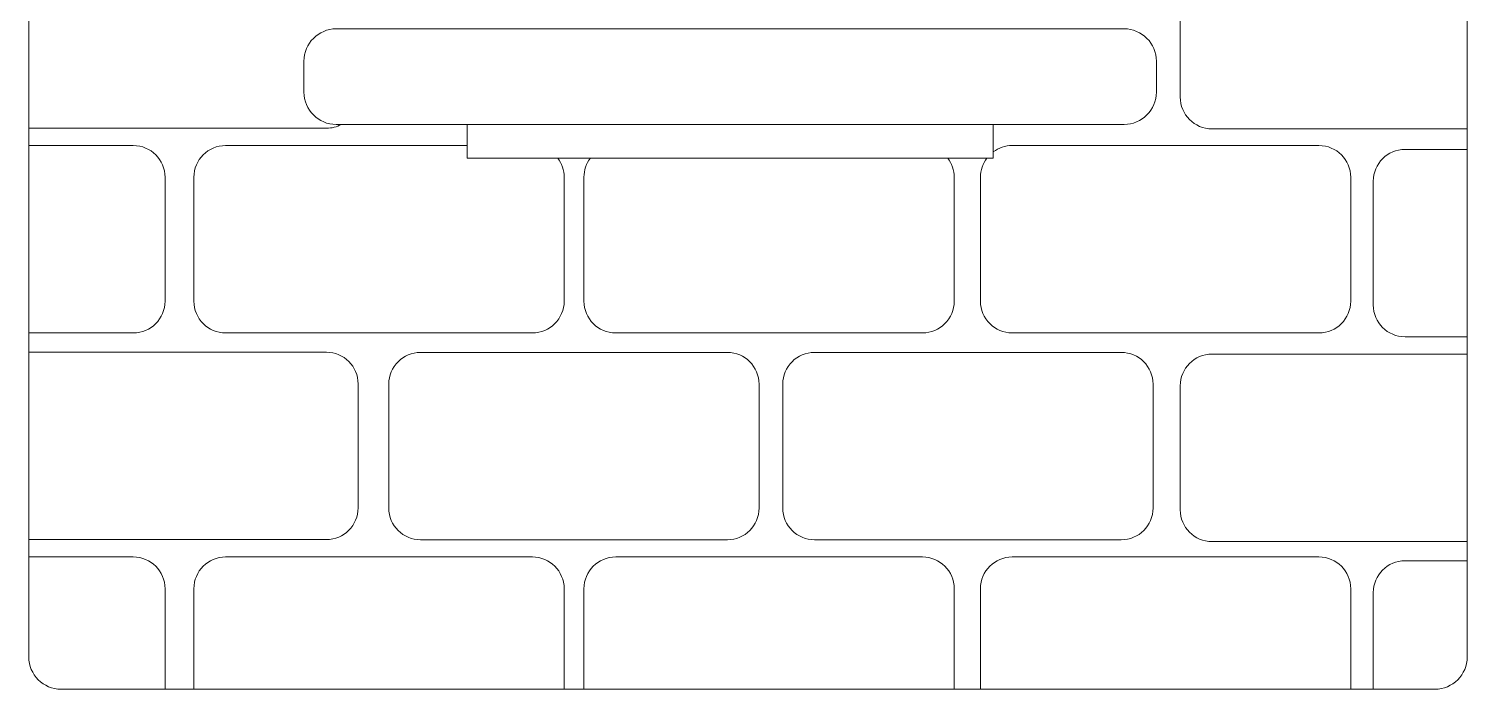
# Model space of a CAD drawing. Header units: millimetres. Extents: x -1420 to -489, y -454 to 898.
# Drawn here: x -1416.5 to -1194.5, y 275.9 to 377.8 of the extents above; entities that cross this region are included whole.
import ezdxf

# ---------------------------------------------------------------- set-up
doc = ezdxf.new("R2010")
doc.units = ezdxf.units.MM
doc.header["$MEASUREMENT"] = 0
doc.layers.add('Layer 1', color=7, linetype='Continuous')

msp = doc.modelspace()

# ---------------------------------------------------------------- linework, layer by layer
at = {"layer": 'Layer 1', "color": 1, "lineweight": 20}
msp.add_open_spline([(-1199.511, 575.8593), (-1199.511, 575.8593), (-1411.5243, 575.8593), (-1411.5243, 575.8593), (-1411.5243, 575.8593), (-1414.2781, 575.8593), (-1416.5243, 573.6131), (-1416.5243, 570.8593), (-1416.5243, 570.8593), (-1416.5243, 570.8593), (-1416.5243, 280.8593), (-1416.5243, 280.8593), (-1416.5243, 280.8593), (-1416.5243, 278.1054), (-1414.2782, 275.8593), (-1411.5243, 275.8593), (-1411.5243, 275.8593), (-1411.5243, 275.8593), (-1199.511, 275.8593), (-1199.511, 275.8593), (-1199.511, 275.8593), (-1196.7571, 275.8593), (-1194.511, 278.1054), (-1194.511, 280.8593), (-1194.511, 280.8593), (-1194.511, 280.8593), (-1194.511, 570.8593), (-1194.511, 570.8593), (-1194.511, 570.8593), (-1194.511, 573.6132), (-1196.7571, 575.8593), (-1199.511, 575.8593)], degree=3, knots=[0, 0, 0, 0, 0.11111111, 0.11111111, 0.11111111, 0.11111111, 0.22222222, 0.22222222, 0.22222222, 0.22222222, 0.33333333, 0.33333333, 0.33333333, 0.33333333, 0.44444444, 0.44444444, 0.44444444, 0.44444444, 0.55555556, 0.55555556, 0.55555556, 0.55555556, 0.66666667, 0.66666667, 0.66666667, 0.66666667, 0.77777778, 0.77777778, 0.77777778, 0.77777778, 1, 1, 1, 1], dxfattribs=at)
at = {"layer": 'Layer 1', "lineweight": 20}
for points, knots in [([(-1194.511, 391.2847), (-1194.511, 391.2847), (-1233.9145, 391.2847), (-1233.9145, 391.2847), (-1233.9145, 391.2847), (-1236.6133, 391.2847), (-1238.8145, 389.0835), (-1238.8145, 386.3847), (-1238.8145, 386.3847), (-1238.8145, 386.3847), (-1238.8145, 367.2568), (-1238.8145, 367.2568), (-1238.8145, 367.2568), (-1238.8144, 364.558), (-1236.6133, 362.3569), (-1233.9145, 362.3569), (-1233.9145, 362.3569), (-1233.9145, 362.3569), (-1194.511, 362.3569), (-1194.511, 362.3569)], [0, 0, 0, 0, 0.16666667, 0.16666667, 0.16666667, 0.16666667, 0.33333333, 0.33333333, 0.33333333, 0.33333333, 0.5, 0.5, 0.5, 0.5, 0.66666667, 0.66666667, 0.66666667, 0.66666667, 1, 1, 1, 1]), ([(-1369.0644, 377.7927), (-1369.0644, 377.7927), (-1247.4781, 377.7927), (-1247.4781, 377.7927), (-1247.4781, 377.7927), (-1244.7242, 377.7927), (-1242.4781, 375.5466), (-1242.4781, 372.7927), (-1242.4781, 372.7927), (-1242.4781, 372.7927), (-1242.4781, 368.0315), (-1242.4781, 368.0315), (-1242.4781, 368.0315), (-1242.4781, 365.2776), (-1244.7242, 363.0316), (-1247.4781, 363.0316), (-1247.4781, 363.0316), (-1247.4781, 363.0316), (-1369.0644, 363.0315), (-1369.0644, 363.0315), (-1369.0644, 363.0315), (-1371.8183, 363.0315), (-1374.0644, 365.2776), (-1374.0644, 368.0315), (-1374.0644, 368.0315), (-1374.0644, 368.0315), (-1374.0644, 372.7927), (-1374.0644, 372.7927), (-1374.0644, 372.7927), (-1374.0644, 375.5466), (-1371.8183, 377.7927), (-1369.0644, 377.7927)], [0, 0, 0, 0, 0.11111111, 0.11111111, 0.11111111, 0.11111111, 0.22222222, 0.22222222, 0.22222222, 0.22222222, 0.33333333, 0.33333333, 0.33333333, 0.33333333, 0.44444444, 0.44444444, 0.44444444, 0.44444444, 0.55555556, 0.55555556, 0.55555556, 0.55555556, 0.66666667, 0.66666667, 0.66666667, 0.66666667, 0.77777778, 0.77777778, 0.77777778, 0.77777778, 1, 1, 1, 1]), ([(-1416.5243, 362.4506), (-1416.5243, 362.4506), (-1370.5909, 362.4506), (-1370.5909, 362.4506), (-1370.5909, 362.4506), (-1369.7566, 362.4506), (-1368.9696, 362.6611), (-1368.2807, 363.0315)], [0, 0, 0, 0, 0.33333333, 0.33333333, 0.33333333, 0.33333333, 1, 1, 1, 1]), ([(-1416.5243, 359.7784), (-1416.5243, 359.7784), (-1400.3909, 359.7784), (-1400.3909, 359.7784), (-1400.3909, 359.7784), (-1397.6921, 359.7784), (-1395.4909, 357.5772), (-1395.4909, 354.8784), (-1395.4909, 354.8784), (-1395.4909, 354.8784), (-1395.4909, 335.7506), (-1395.4909, 335.7506), (-1395.4909, 335.7506), (-1395.4909, 333.0518), (-1397.6921, 330.8506), (-1400.3909, 330.8506), (-1400.3909, 330.8506), (-1400.3909, 330.8506), (-1416.5243, 330.8506), (-1416.5243, 330.8506)], [0, 0, 0, 0, 0.16666667, 0.16666667, 0.16666667, 0.16666667, 0.33333333, 0.33333333, 0.33333333, 0.33333333, 0.5, 0.5, 0.5, 0.5, 0.66666667, 0.66666667, 0.66666667, 0.66666667, 1, 1, 1, 1]), ([(-1348.8849, 359.7784), (-1348.8849, 359.7784), (-1386.1409, 359.7784), (-1386.1409, 359.7784), (-1386.1409, 359.7784), (-1388.8397, 359.7784), (-1391.0409, 357.5772), (-1391.0409, 354.8784), (-1391.0409, 354.8784), (-1391.0409, 354.8784), (-1391.0409, 335.7505), (-1391.0409, 335.7505), (-1391.0409, 335.7505), (-1391.0408, 333.0517), (-1388.8397, 330.8506), (-1386.1409, 330.8506), (-1386.1409, 330.8506), (-1386.1409, 330.8506), (-1338.7909, 330.8506), (-1338.7909, 330.8506), (-1338.7909, 330.8506), (-1336.0921, 330.8506), (-1333.8909, 333.0518), (-1333.8909, 335.7506), (-1333.8909, 335.7506), (-1333.8909, 335.7506), (-1333.8909, 354.8784), (-1333.8909, 354.8784), (-1333.8909, 354.8784), (-1333.8909, 355.986), (-1334.2617, 357.0101), (-1334.8855, 357.8322)], [0, 0, 0, 0, 0.11111111, 0.11111111, 0.11111111, 0.11111111, 0.22222222, 0.22222222, 0.22222222, 0.22222222, 0.33333333, 0.33333333, 0.33333333, 0.33333333, 0.44444444, 0.44444444, 0.44444444, 0.44444444, 0.55555556, 0.55555556, 0.55555556, 0.55555556, 0.66666667, 0.66666667, 0.66666667, 0.66666667, 0.77777778, 0.77777778, 0.77777778, 0.77777778, 1, 1, 1, 1]), ([(-1268.6462, 357.8323), (-1269.27, 357.01), (-1269.6409, 355.9861), (-1269.6409, 354.8784), (-1269.6409, 354.8784), (-1269.6409, 354.8784), (-1269.6409, 335.7505), (-1269.6409, 335.7505), (-1269.6409, 335.7505), (-1269.6408, 333.0517), (-1267.4397, 330.8506), (-1264.7409, 330.8506), (-1264.7409, 330.8506), (-1264.7409, 330.8506), (-1217.3909, 330.8506), (-1217.3909, 330.8506), (-1217.3909, 330.8506), (-1214.6921, 330.8506), (-1212.4909, 333.0518), (-1212.4909, 335.7506), (-1212.4909, 335.7506), (-1212.4909, 335.7506), (-1212.4909, 354.8784), (-1212.4909, 354.8784), (-1212.4909, 354.8784), (-1212.4909, 357.5772), (-1214.6921, 359.7784), (-1217.3909, 359.7784), (-1217.3909, 359.7784), (-1217.3909, 359.7784), (-1264.7409, 359.7784), (-1264.7409, 359.7784), (-1264.7409, 359.7784), (-1265.8321, 359.7784), (-1266.842, 359.4186), (-1267.6578, 358.8115)], [0, 0, 0, 0, 0.1, 0.1, 0.1, 0.1, 0.2, 0.2, 0.2, 0.2, 0.3, 0.3, 0.3, 0.3, 0.4, 0.4, 0.4, 0.4, 0.5, 0.5, 0.5, 0.5, 0.6, 0.6, 0.6, 0.6, 0.7, 0.7, 0.7, 0.7, 0.8, 0.8, 0.8, 0.8, 1, 1, 1, 1]), ([(-1274.6855, 357.8322), (-1274.0617, 357.0101), (-1273.6909, 355.986), (-1273.6909, 354.8784), (-1273.6909, 354.8784), (-1273.6909, 354.8784), (-1273.6909, 335.7506), (-1273.6909, 335.7506), (-1273.6909, 335.7506), (-1273.6909, 333.0518), (-1275.8921, 330.8506), (-1278.5909, 330.8506), (-1278.5909, 330.8506), (-1278.5909, 330.8506), (-1325.9409, 330.8506), (-1325.9409, 330.8506), (-1325.9409, 330.8506), (-1328.6397, 330.8506), (-1330.8408, 333.0517), (-1330.8409, 335.7505), (-1330.8409, 335.7505), (-1330.8409, 335.7505), (-1330.8409, 354.8784), (-1330.8409, 354.8784), (-1330.8409, 354.8784), (-1330.8409, 355.9861), (-1330.4701, 357.0101), (-1329.8463, 357.8322)], [0, 0, 0, 0, 0.125, 0.125, 0.125, 0.125, 0.25, 0.25, 0.25, 0.25, 0.375, 0.375, 0.375, 0.375, 0.5, 0.5, 0.5, 0.5, 0.625, 0.625, 0.625, 0.625, 0.75, 0.75, 0.75, 0.75, 1, 1, 1, 1]), ([(-1194.511, 359.1847), (-1194.511, 359.1847), (-1204.1145, 359.1847), (-1204.1145, 359.1847), (-1204.1145, 359.1847), (-1206.8133, 359.1847), (-1209.0145, 356.9835), (-1209.0145, 354.2847), (-1209.0145, 354.2847), (-1209.0145, 354.2847), (-1209.0145, 335.1568), (-1209.0145, 335.1568), (-1209.0145, 335.1568), (-1209.0144, 332.458), (-1206.8133, 330.2569), (-1204.1145, 330.2569), (-1204.1145, 330.2569), (-1204.1145, 330.2569), (-1194.511, 330.2569), (-1194.511, 330.2569)], [0, 0, 0, 0, 0.16666667, 0.16666667, 0.16666667, 0.16666667, 0.33333333, 0.33333333, 0.33333333, 0.33333333, 0.5, 0.5, 0.5, 0.5, 0.66666667, 0.66666667, 0.66666667, 0.66666667, 1, 1, 1, 1]), ([(-1416.5243, 327.8784), (-1416.5243, 327.8784), (-1370.5909, 327.8784), (-1370.5909, 327.8784), (-1370.5909, 327.8784), (-1367.8921, 327.8784), (-1365.6909, 325.6772), (-1365.6909, 322.9784), (-1365.6909, 322.9784), (-1365.6909, 322.9784), (-1365.6909, 303.8506), (-1365.6909, 303.8506), (-1365.6909, 303.8506), (-1365.6909, 301.1518), (-1367.8921, 298.9506), (-1370.5909, 298.9506), (-1370.5909, 298.9506), (-1370.5909, 298.9506), (-1416.5243, 298.9506), (-1416.5243, 298.9506)], [0, 0, 0, 0, 0.16666667, 0.16666667, 0.16666667, 0.16666667, 0.33333333, 0.33333333, 0.33333333, 0.33333333, 0.5, 0.5, 0.5, 0.5, 0.66666667, 0.66666667, 0.66666667, 0.66666667, 1, 1, 1, 1]), ([(-1356.0562, 327.852), (-1356.0562, 327.852), (-1308.7062, 327.852), (-1308.7062, 327.852), (-1308.7062, 327.852), (-1306.0074, 327.852), (-1303.8062, 325.6508), (-1303.8062, 322.952), (-1303.8062, 322.952), (-1303.8062, 322.952), (-1303.8062, 303.8242), (-1303.8062, 303.8242), (-1303.8062, 303.8242), (-1303.8062, 301.1254), (-1306.0074, 298.9242), (-1308.7062, 298.9242), (-1308.7062, 298.9242), (-1308.7062, 298.9242), (-1356.0562, 298.9242), (-1356.0562, 298.9242), (-1356.0562, 298.9242), (-1358.755, 298.9242), (-1360.9561, 301.1253), (-1360.9562, 303.8241), (-1360.9562, 303.8241), (-1360.9562, 303.8241), (-1360.9562, 322.952), (-1360.9562, 322.952), (-1360.9562, 322.952), (-1360.9562, 325.6508), (-1358.755, 327.852), (-1356.0562, 327.852)], [0, 0, 0, 0, 0.11111111, 0.11111111, 0.11111111, 0.11111111, 0.22222222, 0.22222222, 0.22222222, 0.22222222, 0.33333333, 0.33333333, 0.33333333, 0.33333333, 0.44444444, 0.44444444, 0.44444444, 0.44444444, 0.55555556, 0.55555556, 0.55555556, 0.55555556, 0.66666667, 0.66666667, 0.66666667, 0.66666667, 0.77777778, 0.77777778, 0.77777778, 0.77777778, 1, 1, 1, 1]), ([(-1295.2562, 327.852), (-1295.2562, 327.852), (-1247.9062, 327.852), (-1247.9062, 327.852), (-1247.9062, 327.852), (-1245.2074, 327.852), (-1243.0062, 325.6508), (-1243.0062, 322.952), (-1243.0062, 322.952), (-1243.0062, 322.952), (-1243.0062, 303.8242), (-1243.0062, 303.8242), (-1243.0062, 303.8242), (-1243.0062, 301.1254), (-1245.2074, 298.9242), (-1247.9062, 298.9242), (-1247.9062, 298.9242), (-1247.9062, 298.9242), (-1295.2562, 298.9242), (-1295.2562, 298.9242), (-1295.2562, 298.9242), (-1297.955, 298.9242), (-1300.1561, 301.1253), (-1300.1562, 303.8241), (-1300.1562, 303.8241), (-1300.1562, 303.8241), (-1300.1562, 322.952), (-1300.1562, 322.952), (-1300.1562, 322.952), (-1300.1562, 325.6508), (-1297.955, 327.852), (-1295.2562, 327.852)], [0, 0, 0, 0, 0.11111111, 0.11111111, 0.11111111, 0.11111111, 0.22222222, 0.22222222, 0.22222222, 0.22222222, 0.33333333, 0.33333333, 0.33333333, 0.33333333, 0.44444444, 0.44444444, 0.44444444, 0.44444444, 0.55555556, 0.55555556, 0.55555556, 0.55555556, 0.66666667, 0.66666667, 0.66666667, 0.66666667, 0.77777778, 0.77777778, 0.77777778, 0.77777778, 1, 1, 1, 1]), ([(-1194.511, 327.5847), (-1194.511, 327.5847), (-1233.9145, 327.5847), (-1233.9145, 327.5847), (-1233.9145, 327.5847), (-1236.6133, 327.5847), (-1238.8145, 325.3835), (-1238.8145, 322.6847), (-1238.8145, 322.6847), (-1238.8145, 322.6847), (-1238.8145, 303.5568), (-1238.8145, 303.5568), (-1238.8145, 303.5568), (-1238.8144, 300.858), (-1236.6133, 298.6569), (-1233.9145, 298.6569), (-1233.9145, 298.6569), (-1233.9145, 298.6569), (-1194.511, 298.6569), (-1194.511, 298.6569)], [0, 0, 0, 0, 0.16666667, 0.16666667, 0.16666667, 0.16666667, 0.33333333, 0.33333333, 0.33333333, 0.33333333, 0.5, 0.5, 0.5, 0.5, 0.66666667, 0.66666667, 0.66666667, 0.66666667, 1, 1, 1, 1]), ([(-1395.4909, 275.8592), (-1395.4909, 275.8592), (-1395.4909, 291.3784), (-1395.4909, 291.3784), (-1395.4909, 291.3784), (-1395.4909, 294.0772), (-1397.6921, 296.2784), (-1400.3909, 296.2784), (-1400.3909, 296.2784), (-1400.3909, 296.2784), (-1416.5243, 296.2784), (-1416.5243, 296.2784)], [0, 0, 0, 0, 0.25, 0.25, 0.25, 0.25, 0.5, 0.5, 0.5, 0.5, 1, 1, 1, 1]), ([(-1333.8909, 275.8592), (-1333.8909, 275.8592), (-1333.8909, 291.3784), (-1333.8909, 291.3784), (-1333.8909, 291.3784), (-1333.8909, 294.0772), (-1336.0921, 296.2784), (-1338.7909, 296.2784), (-1338.7909, 296.2784), (-1338.7909, 296.2784), (-1386.1409, 296.2784), (-1386.1409, 296.2784), (-1386.1409, 296.2784), (-1388.8397, 296.2784), (-1391.0409, 294.0772), (-1391.0409, 291.3784), (-1391.0409, 291.3784), (-1391.0409, 291.3784), (-1391.0409, 275.8592), (-1391.0409, 275.8592)], [0, 0, 0, 0, 0.16666667, 0.16666667, 0.16666667, 0.16666667, 0.33333333, 0.33333333, 0.33333333, 0.33333333, 0.5, 0.5, 0.5, 0.5, 0.66666667, 0.66666667, 0.66666667, 0.66666667, 1, 1, 1, 1]), ([(-1273.6909, 275.8592), (-1273.6909, 275.8592), (-1273.6909, 291.3784), (-1273.6909, 291.3784), (-1273.6909, 291.3784), (-1273.6909, 294.0772), (-1275.8921, 296.2784), (-1278.5909, 296.2784), (-1278.5909, 296.2784), (-1278.5909, 296.2784), (-1325.9409, 296.2784), (-1325.9409, 296.2784), (-1325.9409, 296.2784), (-1328.6397, 296.2784), (-1330.8409, 294.0772), (-1330.8409, 291.3784), (-1330.8409, 291.3784), (-1330.8409, 291.3784), (-1330.8409, 275.8592), (-1330.8409, 275.8592)], [0, 0, 0, 0, 0.16666667, 0.16666667, 0.16666667, 0.16666667, 0.33333333, 0.33333333, 0.33333333, 0.33333333, 0.5, 0.5, 0.5, 0.5, 0.66666667, 0.66666667, 0.66666667, 0.66666667, 1, 1, 1, 1]), ([(-1212.4909, 275.8592), (-1212.4909, 275.8592), (-1212.4909, 291.3784), (-1212.4909, 291.3784), (-1212.4909, 291.3784), (-1212.4909, 294.0772), (-1214.6921, 296.2784), (-1217.3909, 296.2784), (-1217.3909, 296.2784), (-1217.3909, 296.2784), (-1264.7409, 296.2784), (-1264.7409, 296.2784), (-1264.7409, 296.2784), (-1267.4397, 296.2784), (-1269.6409, 294.0772), (-1269.6409, 291.3784), (-1269.6409, 291.3784), (-1269.6409, 291.3784), (-1269.6409, 275.8592), (-1269.6409, 275.8592)], [0, 0, 0, 0, 0.16666667, 0.16666667, 0.16666667, 0.16666667, 0.33333333, 0.33333333, 0.33333333, 0.33333333, 0.5, 0.5, 0.5, 0.5, 0.66666667, 0.66666667, 0.66666667, 0.66666667, 1, 1, 1, 1]), ([(-1194.511, 295.6847), (-1194.511, 295.6847), (-1204.1145, 295.6847), (-1204.1145, 295.6847), (-1204.1145, 295.6847), (-1206.8133, 295.6847), (-1209.0145, 293.4835), (-1209.0145, 290.7847), (-1209.0145, 290.7847), (-1209.0145, 290.7847), (-1209.0145, 275.8593), (-1209.0145, 275.8593)], [0, 0, 0, 0, 0.25, 0.25, 0.25, 0.25, 0.5, 0.5, 0.5, 0.5, 1, 1, 1, 1])]:
    msp.add_open_spline(points, degree=3, knots=knots, dxfattribs=at)
for points in [[(-1348.8849, 357.8322), (-1348.8849, 357.8322), (-1348.8849, 363.0509), (-1348.8849, 363.0509)], [(-1267.6578, 357.8322), (-1267.6578, 357.8322), (-1267.6578, 363.0509), (-1267.6578, 363.0509)], [(-1348.8849, 357.8322), (-1348.8849, 357.8322), (-1267.6578, 357.8322), (-1267.6578, 357.8322)]]:
    msp.add_open_spline(points, degree=3, dxfattribs=at)

doc.saveas('drawing.dxf')
